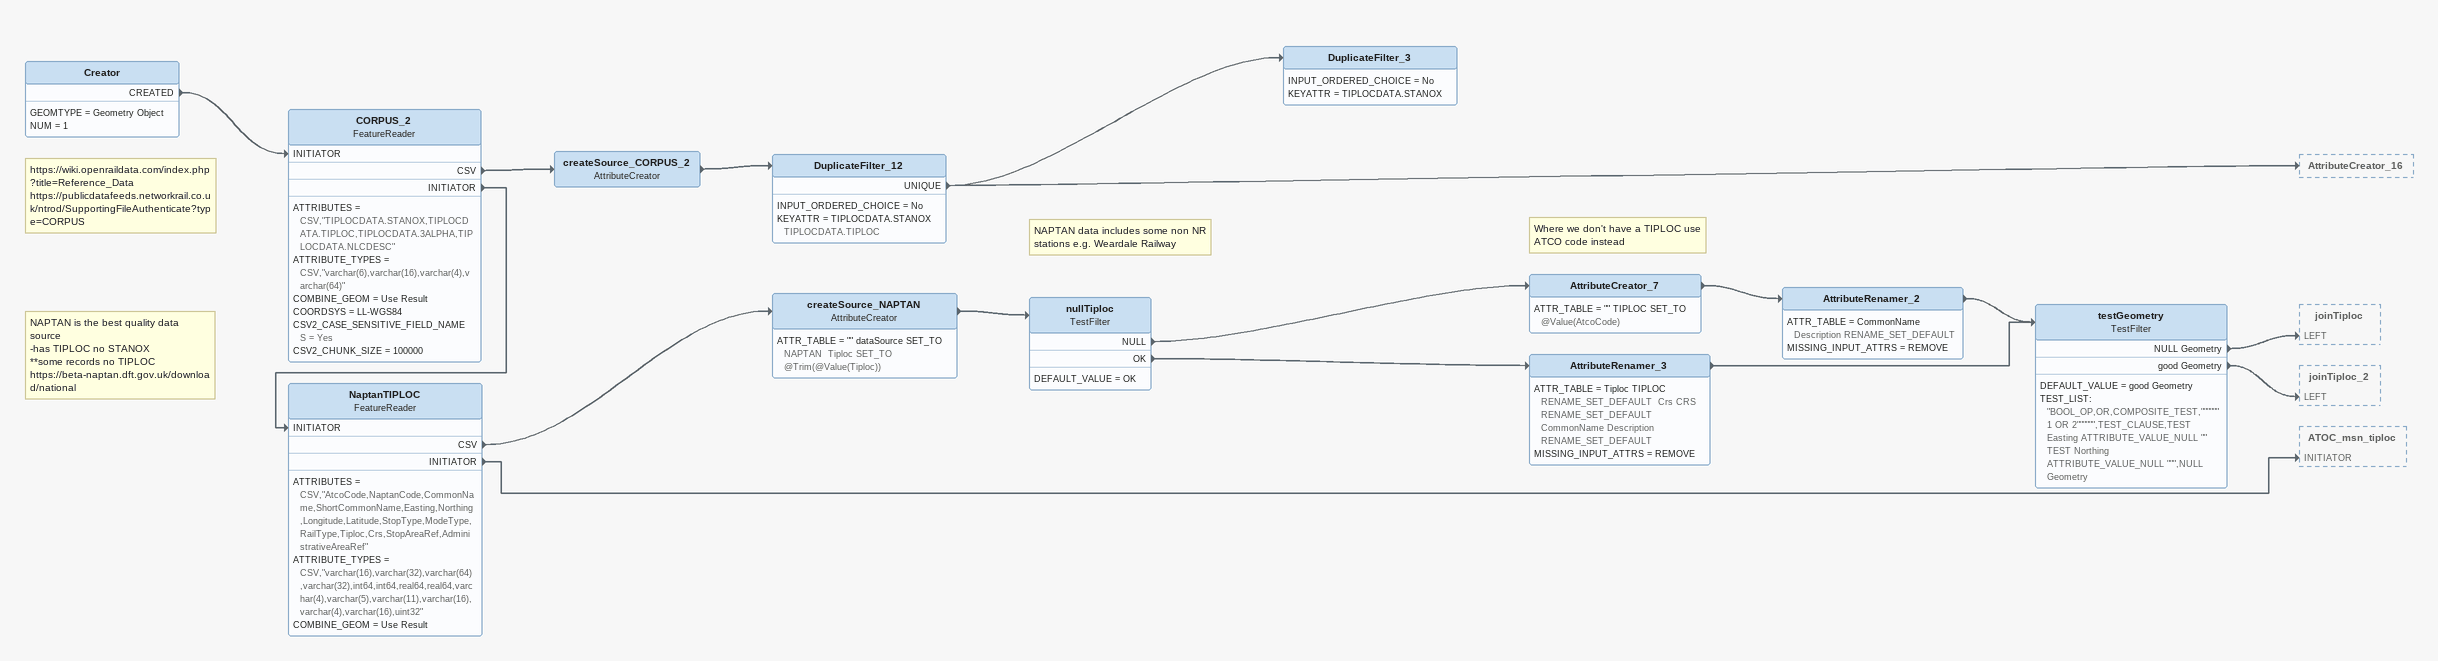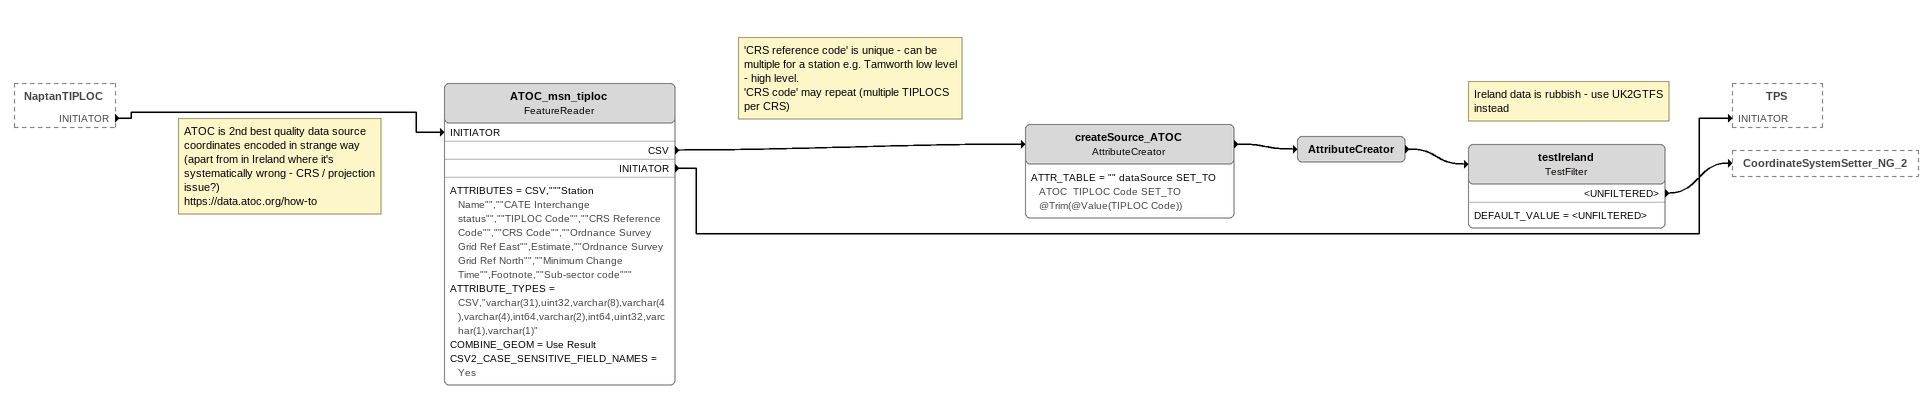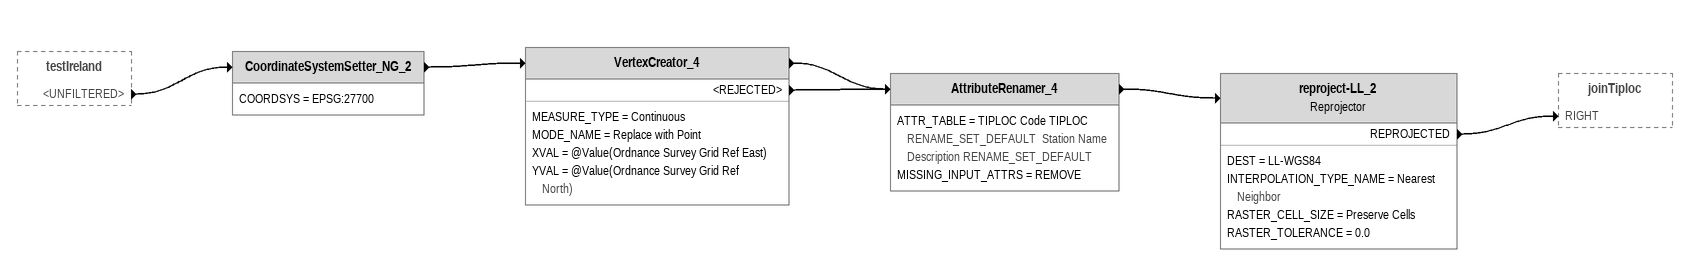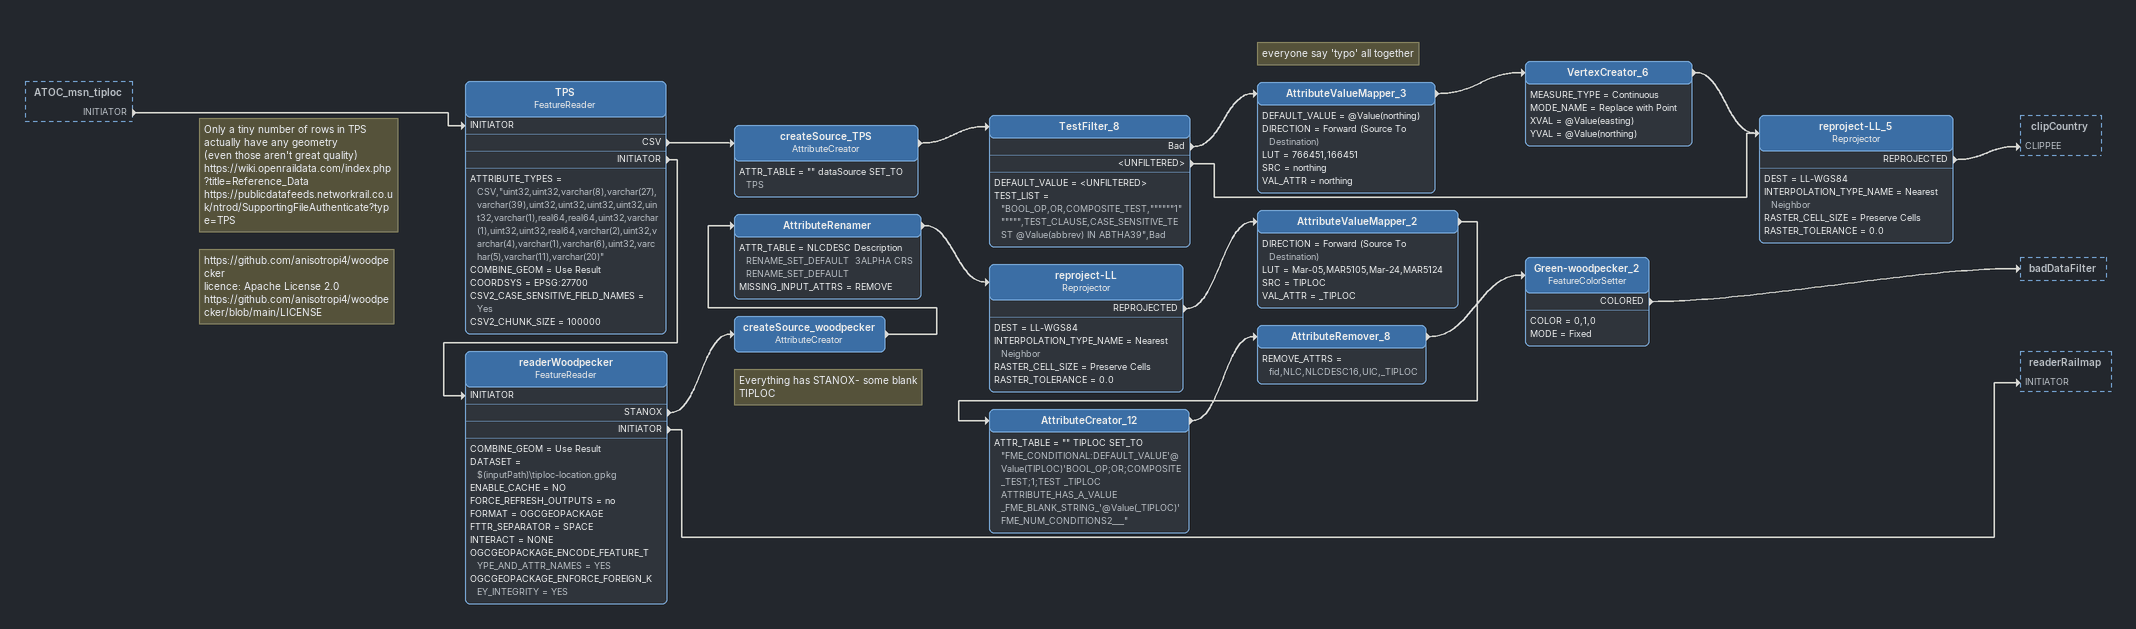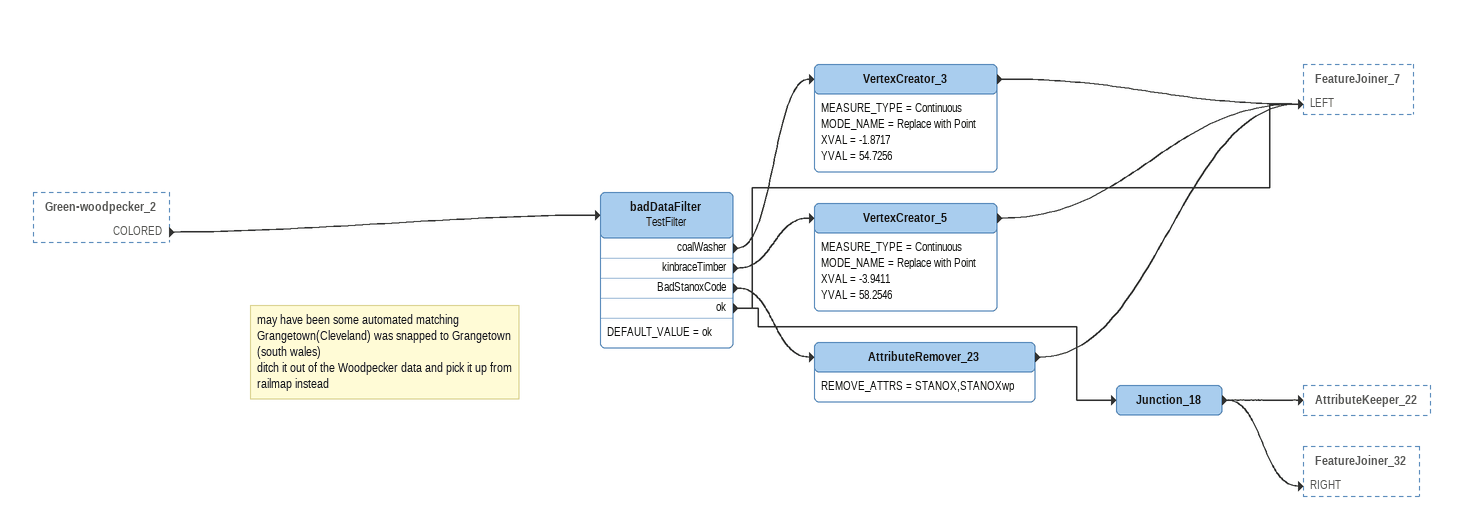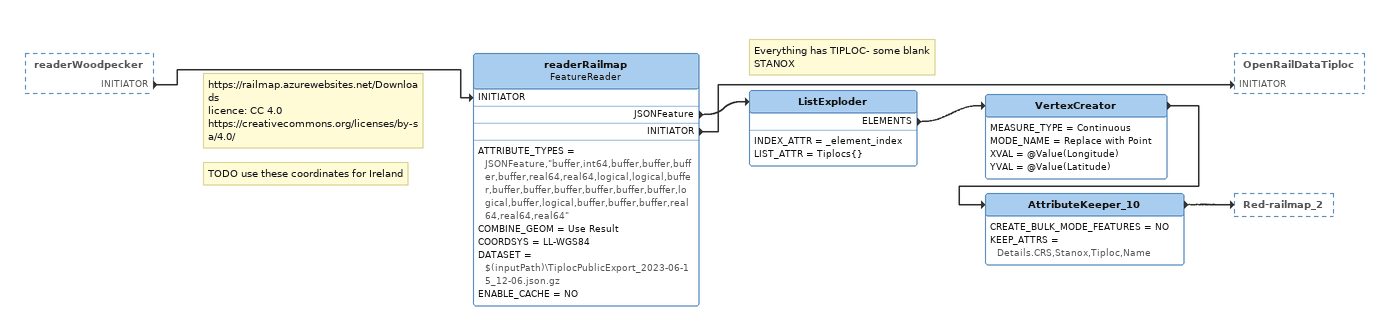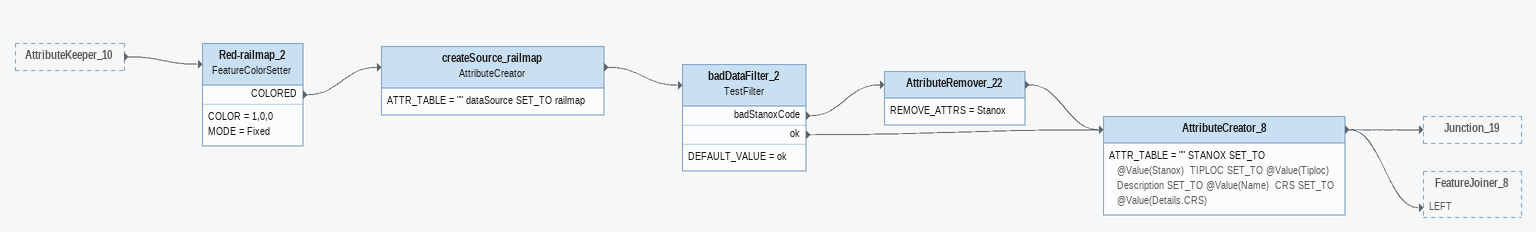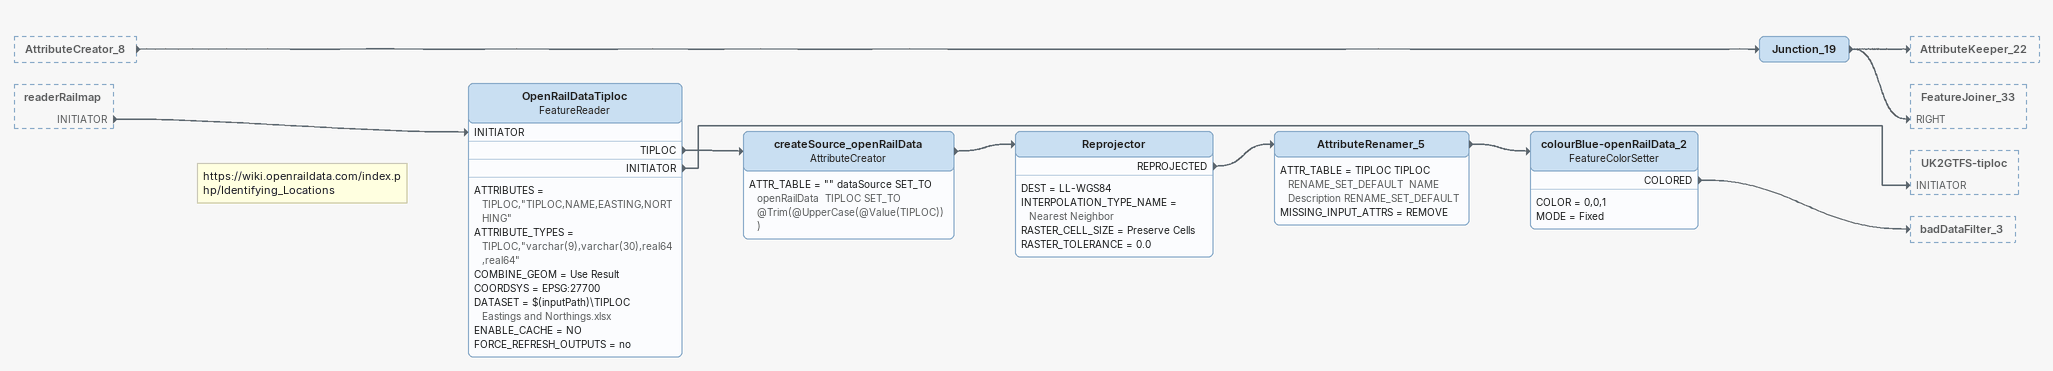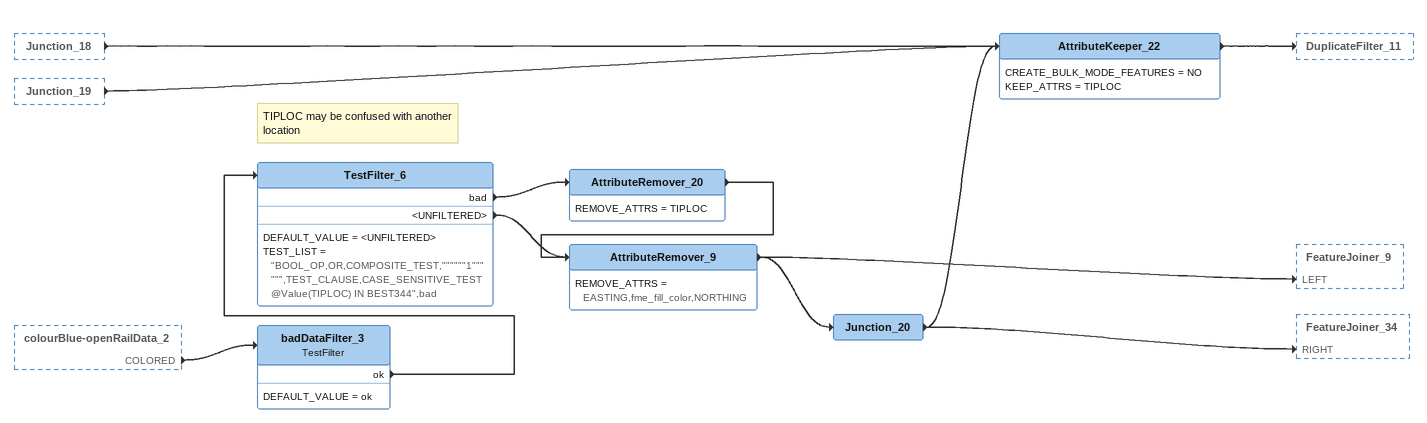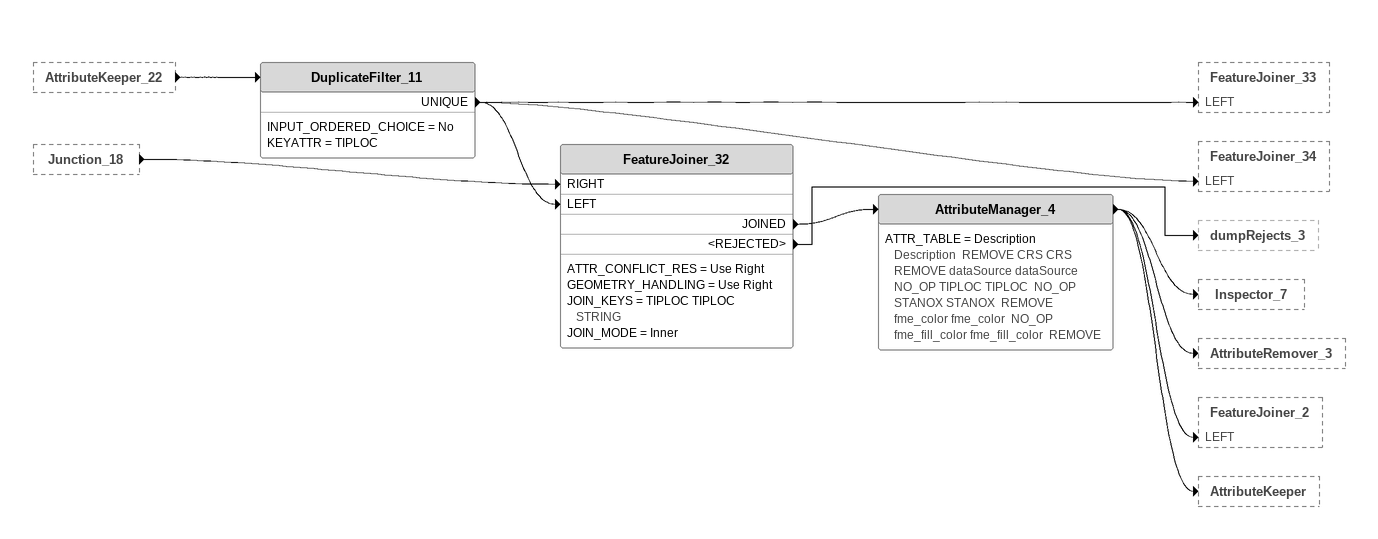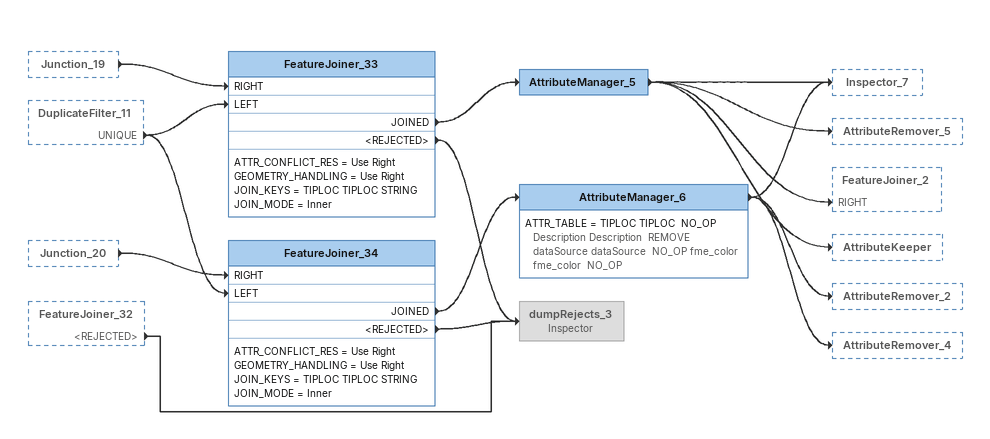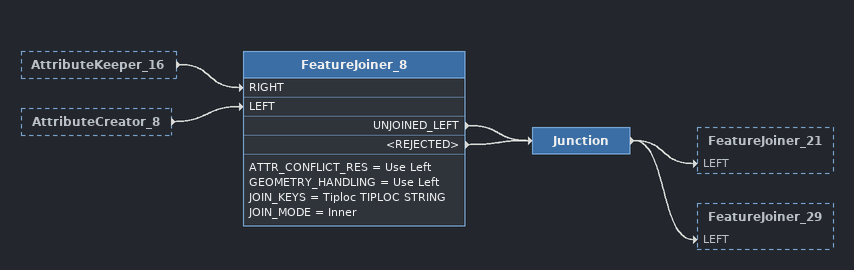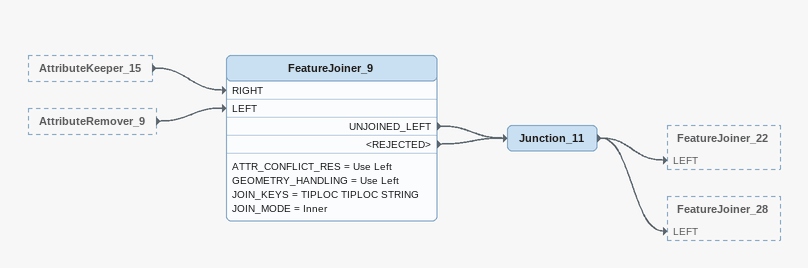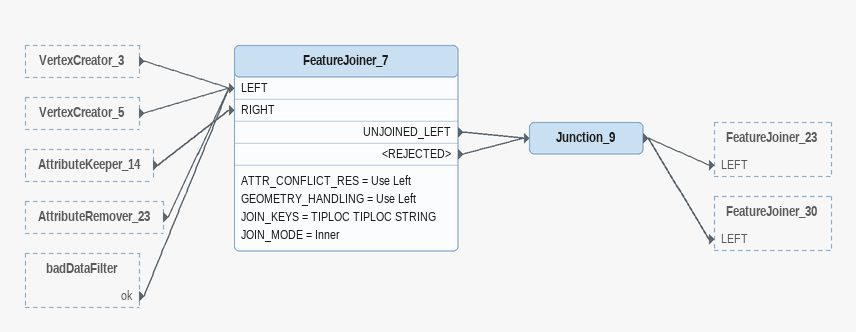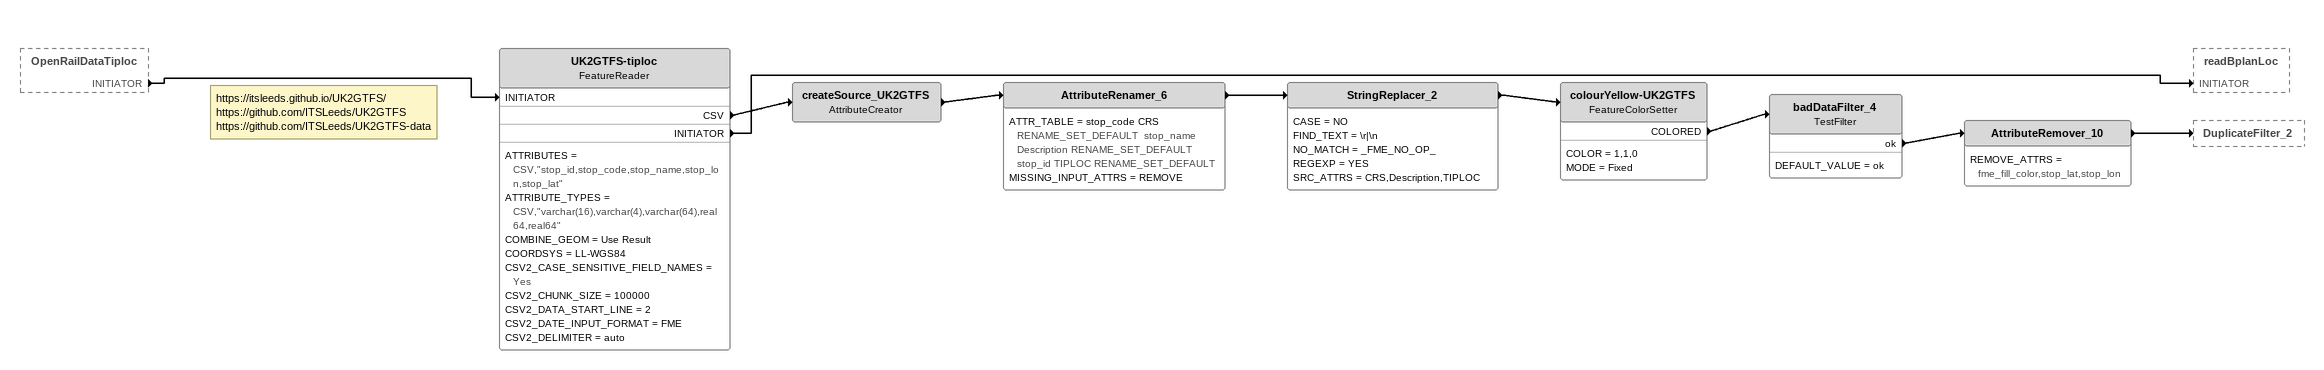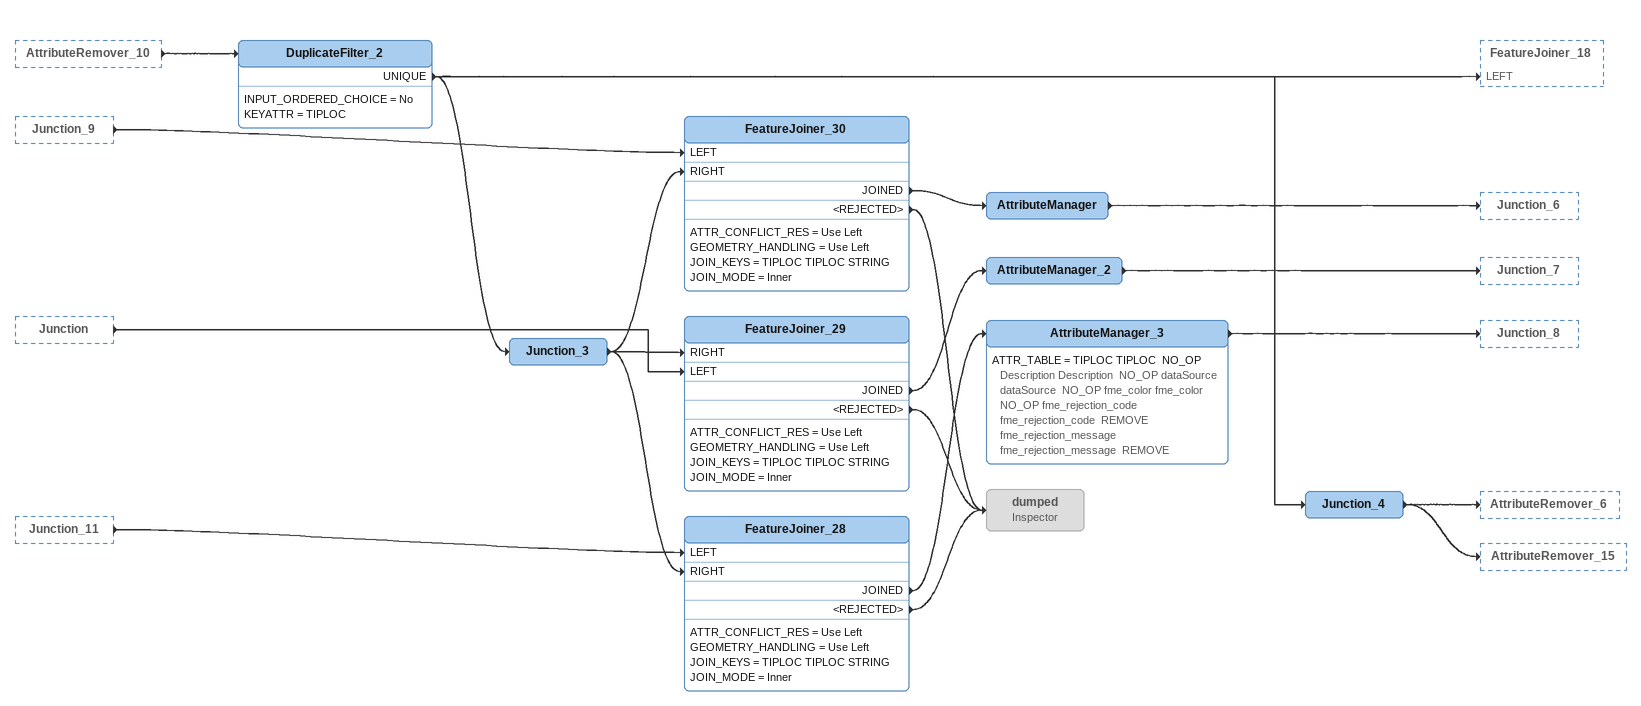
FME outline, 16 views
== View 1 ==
Creator
    GEOMTYPE = Geometry Object
    NUM = 1
    CREATED -> CORPUS_2 [INITIATOR]
Note: https://wiki.openraildata.com/index.php?title=Reference_Data / https://publicdatafeeds.networkrail.co.uk/ntrod/SupportingFileAuthenticate?type=CORPUS
CORPUS_2: FeatureReader
    ATTRIBUTES = CSV,"TIPLOCDATA.STANOX,TIPLOCDATA.TIPLOC,TIPLOCDATA.3ALPHA,TIPLOCDATA.NLCDESC"
    ATTRIBUTE_TYPES = CSV,"varchar(6),varchar(16),varchar(4),varchar(64)"
    COMBINE_GEOM = Use Result
    COORDSYS = LL-WGS84
    CSV2_CASE_SENSITIVE_FIELD_NAMES = Yes
    CSV2_CHUNK_SIZE = 100000
    CSV -> createSource_CORPUS_2
    INITIATOR -> NaptanTIPLOC [INITIATOR]
createSource_CORPUS_2: AttributeCreator
    -> DuplicateFilter_12
DuplicateFilter_12
    INPUT_ORDERED_CHOICE = No
    KEYATTR = TIPLOCDATA.STANOX TIPLOCDATA.TIPLOC
    UNIQUE -> AttributeCreator_16
    UNIQUE -> DuplicateFilter_3
DuplicateFilter_3
    INPUT_ORDERED_CHOICE = No
    KEYATTR = TIPLOCDATA.STANOX
Note: NAPTAN is the best quality data source / -has TIPLOC no STANOX / **some records no TIPLOC / https://beta-naptan.dft.gov.uk/download/national
NaptanTIPLOC: FeatureReader
    ATTRIBUTES = CSV,"AtcoCode,NaptanCode,CommonName,ShortCommonName,Easting,Northing,Longitude,Latitude,StopType,ModeType,RailType,Tiploc,Crs,StopAreaRef,AdministrativeAreaRef"
    ATTRIBUTE_TYPES = CSV,"varchar(16),varchar(32),varchar(64),varchar(32),int64,int64,real64,real64,varchar(4),varchar(5),varchar(11),varchar(16),varchar(4),varchar(16),uint32"
    COMBINE_GEOM = Use Result
    CSV -> createSource_NAPTAN
    INITIATOR -> ATOC_msn_tiploc [INITIATOR]
createSource_NAPTAN: AttributeCreator
    ATTR_TABLE = "" dataSource SET_TO NAPTAN  Tiploc SET_TO @Trim(@Value(Tiploc))
    -> nullTiploc
nullTiploc: TestFilter
    DEFAULT_VALUE = OK
    NULL -> AttributeCreator_7
    OK -> AttributeRenamer_3
Note: NAPTAN data includes some non NR stations e.g. Weardale Railway
Note: Where we don't have a TIPLOC use ATCO code instead
AttributeCreator_7
    ATTR_TABLE = "" TIPLOC SET_TO @Value(AtcoCode)
    -> AttributeRenamer_2
AttributeRenamer_2
    ATTR_TABLE = CommonName Description RENAME_SET_DEFAULT
    MISSING_INPUT_ATTRS = REMOVE
    -> testGeometry
AttributeRenamer_3
    ATTR_TABLE = Tiploc TIPLOC RENAME_SET_DEFAULT  Crs CRS RENAME_SET_DEFAULT  CommonName Description RENAME_SET_DEFAULT
    MISSING_INPUT_ATTRS = REMOVE
    -> testGeometry
testGeometry: TestFilter
    DEFAULT_VALUE = good Geometry
    TEST_LIST:
      "BOOL_OP,OR,COMPOSITE_TEST,""""""1 OR 2"""""",TEST_CLAUSE,TEST Easting ATTRIBUTE_VALUE_NULL ""
      TEST Northing ATTRIBUTE_VALUE_NULL """,NULL Geometry
    NULL Geometry -> joinTiploc [LEFT]
    good Geometry -> joinTiploc_2 [LEFT]

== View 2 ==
NaptanTIPLOC [outside]
    INITIATOR -> ATOC_msn_tiploc [INITIATOR]
Note: ATOC is 2nd best quality data source / coordinates encoded in strange way / (apart from in Ireland where it's systematically wrong - CRS / projection issue?) / https://data.atoc.org/how-to
Note: 'CRS reference code' is unique - can be multiple for a station e.g. Tamworth low level - high level. / 'CRS code' may repeat (multiple TIPLOCS per CRS)
ATOC_msn_tiploc: FeatureReader
    ATTRIBUTES = CSV,"""Station Name"",""CATE Interchange status"",""TIPLOC Code"",""CRS Reference Code"",""CRS Code"",""Ordnance Survey Grid Ref East"",Estimate,""Ordnance Survey Grid Ref North"",""Minimum Change Time"",Footnote,""Sub-sector code"""
    ATTRIBUTE_TYPES = CSV,"varchar(31),uint32,varchar(8),varchar(4),varchar(4),int64,varchar(2),int64,uint32,varchar(1),varchar(1)"
    COMBINE_GEOM = Use Result
    CSV2_CASE_SENSITIVE_FIELD_NAMES = Yes
    CSV -> createSource_ATOC
    INITIATOR -> TPS [INITIATOR]
createSource_ATOC: AttributeCreator
    ATTR_TABLE = "" dataSource SET_TO ATOC  TIPLOC Code SET_TO @Trim(@Value(TIPLOC Code))
    -> AttributeCreator
AttributeCreator
    -> testIreland
Note: Ireland data is rubbish - use UK2GTFS instead
testIreland: TestFilter
    DEFAULT_VALUE = <UNFILTERED>
    <UNFILTERED> -> CoordinateSystemSetter_NG_2

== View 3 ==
testIreland [outside]
    <UNFILTERED> -> CoordinateSystemSetter_NG_2
CoordinateSystemSetter_NG_2
    COORDSYS = EPSG:27700
    -> VertexCreator_4
VertexCreator_4
    MEASURE_TYPE = Continuous
    MODE_NAME = Replace with Point
    XVAL = @Value(Ordnance Survey Grid Ref East)
    YVAL = @Value(Ordnance Survey Grid Ref North)
    -> AttributeRenamer_4
    <REJECTED> -> AttributeRenamer_4
AttributeRenamer_4
    ATTR_TABLE = TIPLOC Code TIPLOC RENAME_SET_DEFAULT  Station Name Description RENAME_SET_DEFAULT
    MISSING_INPUT_ATTRS = REMOVE
    -> reproject-LL_2
reproject-LL_2: Reprojector
    DEST = LL-WGS84
    INTERPOLATION_TYPE_NAME = Nearest Neighbor
    RASTER_CELL_SIZE = Preserve Cells
    RASTER_TOLERANCE = 0.0
    REPROJECTED -> joinTiploc [RIGHT]

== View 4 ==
ATOC_msn_tiploc [outside]
    INITIATOR -> TPS [INITIATOR]
Note: Only a tiny number of rows in TPS actually have any geometry / (even those aren't great quality) / https://wiki.openraildata.com/index.php?title=Reference_Data / https://publicdatafeeds.networkrail.co.uk/ntrod/SupportingFileAuthenticate?type=TPS
TPS: FeatureReader
    ATTRIBUTE_TYPES = CSV,"uint32,uint32,varchar(8),varchar(27),varchar(39),uint32,uint32,uint32,uint32,uint32,varchar(1),real64,real64,uint32,varchar(1),uint32,uint32,real64,varchar(2),uint32,varchar(4),varchar(1),varchar(6),uint32,varchar(5),varchar(11),varchar(20)"
    COMBINE_GEOM = Use Result
    COORDSYS = EPSG:27700
    CSV2_CASE_SENSITIVE_FIELD_NAMES = Yes
    CSV2_CHUNK_SIZE = 100000
    CSV -> createSource_TPS
    INITIATOR -> readerWoodpecker [INITIATOR]
createSource_TPS: AttributeCreator
    ATTR_TABLE = "" dataSource SET_TO TPS
    -> TestFilter_8
TestFilter_8
    DEFAULT_VALUE = <UNFILTERED>
    TEST_LIST = "BOOL_OP,OR,COMPOSITE_TEST,""""""1"""""",TEST_CLAUSE,CASE_SENSITIVE_TEST @Value(abbrev) IN ABTHA39",Bad
    Bad -> AttributeValueMapper_3
    <UNFILTERED> -> reproject-LL_5
Note: everyone say 'typo' all together
AttributeValueMapper_3
    DEFAULT_VALUE = @Value(northing)
    DIRECTION = Forward (Source To Destination)
    LUT = 766451,166451
    SRC = northing
    VAL_ATTR = northing
    -> VertexCreator_6
VertexCreator_6
    MEASURE_TYPE = Continuous
    MODE_NAME = Replace with Point
    XVAL = @Value(easting)
    YVAL = @Value(northing)
    -> reproject-LL_5
reproject-LL_5: Reprojector
    DEST = LL-WGS84
    INTERPOLATION_TYPE_NAME = Nearest Neighbor
    RASTER_CELL_SIZE = Preserve Cells
    RASTER_TOLERANCE = 0.0
    REPROJECTED -> clipCountry [CLIPPEE]
Note: https://github.com/anisotropi4/woodpecker / licence: Apache License 2.0 / https://github.com/anisotropi4/woodpecker/blob/main/LICENSE
Note: Everything has STANOX- some blank TIPLOC
readerWoodpecker: FeatureReader
    COMBINE_GEOM = Use Result
    DATASET = $(inputPath)\tiploc-location.gpkg
    ENABLE_CACHE = NO
    FORCE_REFRESH_OUTPUTS = no
    FORMAT = OGCGEOPACKAGE
    FTTR_SEPARATOR = SPACE
    INTERACT = NONE
    OGCGEOPACKAGE_ENCODE_FEATURE_TYPE_AND_ATTR_NAMES = YES
    OGCGEOPACKAGE_ENFORCE_FOREIGN_KEY_INTEGRITY = YES
    STANOX -> createSource_woodpecker
    INITIATOR -> readerRailmap [INITIATOR]
createSource_woodpecker: AttributeCreator
    -> AttributeRenamer
AttributeRenamer
    ATTR_TABLE = NLCDESC Description RENAME_SET_DEFAULT  3ALPHA CRS RENAME_SET_DEFAULT
    MISSING_INPUT_ATTRS = REMOVE
    -> reproject-LL
reproject-LL: Reprojector
    DEST = LL-WGS84
    INTERPOLATION_TYPE_NAME = Nearest Neighbor
    RASTER_CELL_SIZE = Preserve Cells
    RASTER_TOLERANCE = 0.0
    REPROJECTED -> AttributeValueMapper_2
AttributeValueMapper_2
    DIRECTION = Forward (Source To Destination)
    LUT = Mar-05,MAR5105,Mar-24,MAR5124
    SRC = TIPLOC
    VAL_ATTR = _TIPLOC
    -> AttributeCreator_12
AttributeCreator_12
    ATTR_TABLE = "" TIPLOC SET_TO "FME_CONDITIONAL:DEFAULT_VALUE'@Value(TIPLOC)'BOOL_OP;OR;COMPOSITE_TEST;1;TEST _TIPLOC ATTRIBUTE_HAS_A_VALUE _FME_BLANK_STRING_'@Value(_TIPLOC)'FME_NUM_CONDITIONS2___"
    -> AttributeRemover_8
AttributeRemover_8
    REMOVE_ATTRS = fid,NLC,NLCDESC16,UIC,_TIPLOC
    -> Green-woodpecker_2
Green-woodpecker_2: FeatureColorSetter
    COLOR = 0,1,0
    MODE = Fixed
    COLORED -> badDataFilter

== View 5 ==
Green-woodpecker_2 [outside]
    COLORED -> badDataFilter
Note: may have been some automated matching Grangetown(Cleveland) was snapped to Grangetown (south wales) / ditch it out of the Woodpecker data and pick it up from railmap instead
badDataFilter: TestFilter
    DEFAULT_VALUE = ok
    coalWasher -> VertexCreator_3
    kinbraceTimber -> VertexCreator_5
    BadStanoxCode -> AttributeRemover_23
    ok -> FeatureJoiner_7 [LEFT]
    ok -> Junction_18
VertexCreator_3
    MEASURE_TYPE = Continuous
    MODE_NAME = Replace with Point
    XVAL = -1.8717
    YVAL = 54.7256
    -> FeatureJoiner_7 [LEFT]
VertexCreator_5
    MEASURE_TYPE = Continuous
    MODE_NAME = Replace with Point
    XVAL = -3.9411
    YVAL = 58.2546
    -> FeatureJoiner_7 [LEFT]
AttributeRemover_23
    REMOVE_ATTRS = STANOX,STANOXwp
    -> FeatureJoiner_7 [LEFT]
Junction_18
    -> AttributeKeeper_22
    -> FeatureJoiner_32 [RIGHT]

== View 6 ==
readerWoodpecker [outside]
    INITIATOR -> readerRailmap [INITIATOR]
Note: https://railmap.azurewebsites.net/Downloads / licence: CC 4.0 / https://creativecommons.org/licenses/by-sa/4.0/
Note: TODO use these coordinates for Ireland
Note: Everything has TIPLOC- some blank STANOX
readerRailmap: FeatureReader
    ATTRIBUTE_TYPES = JSONFeature,"buffer,int64,buffer,buffer,buffer,buffer,real64,real64,logical,logical,buffer,buffer,buffer,buffer,buffer,buffer,buffer,logical,buffer,logical,buffer,buffer,buffer,real64,real64,real64"
    COMBINE_GEOM = Use Result
    COORDSYS = LL-WGS84
    DATASET = $(inputPath)\TiplocPublicExport_2023-06-15_12-06.json.gz
    ENABLE_CACHE = NO
    JSONFeature -> ListExploder
    INITIATOR -> OpenRailDataTiploc [INITIATOR]
ListExploder
    INDEX_ATTR = _element_index
    LIST_ATTR = Tiplocs{}
    ELEMENTS -> VertexCreator
VertexCreator
    MEASURE_TYPE = Continuous
    MODE_NAME = Replace with Point
    XVAL = @Value(Longitude)
    YVAL = @Value(Latitude)
    -> AttributeKeeper_10
AttributeKeeper_10
    CREATE_BULK_MODE_FEATURES = NO
    KEEP_ATTRS = Details.CRS,Stanox,Tiploc,Name
    -> Red-railmap_2

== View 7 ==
AttributeKeeper_10 [outside]
    -> Red-railmap_2
Red-railmap_2: FeatureColorSetter
    COLOR = 1,0,0
    MODE = Fixed
    COLORED -> createSource_railmap
createSource_railmap: AttributeCreator
    ATTR_TABLE = "" dataSource SET_TO railmap
    -> badDataFilter_2
badDataFilter_2: TestFilter
    DEFAULT_VALUE = ok
    badStanoxCode -> AttributeRemover_22
    ok -> AttributeCreator_8
AttributeRemover_22
    REMOVE_ATTRS = Stanox
    -> AttributeCreator_8
AttributeCreator_8
    ATTR_TABLE = "" STANOX SET_TO @Value(Stanox)  TIPLOC SET_TO @Value(Tiploc)  Description SET_TO @Value(Name)  CRS SET_TO @Value(Details.CRS)
    -> Junction_19
    -> FeatureJoiner_8 [LEFT]

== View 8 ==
AttributeCreator_8 [outside]
    -> Junction_19
readerRailmap [outside]
    INITIATOR -> OpenRailDataTiploc [INITIATOR]
Junction_19
    -> AttributeKeeper_22
    -> FeatureJoiner_33 [RIGHT]
Note: https://wiki.openraildata.com/index.php/Identifying_Locations
OpenRailDataTiploc: FeatureReader
    ATTRIBUTES = TIPLOC,"TIPLOC,NAME,EASTING,NORTHING"
    ATTRIBUTE_TYPES = TIPLOC,"varchar(9),varchar(30),real64,real64"
    COMBINE_GEOM = Use Result
    COORDSYS = EPSG:27700
    DATASET = $(inputPath)\TIPLOC Eastings and Northings.xlsx
    ENABLE_CACHE = NO
    FORCE_REFRESH_OUTPUTS = no
    TIPLOC -> createSource_openRailData
    INITIATOR -> UK2GTFS-tiploc [INITIATOR]
createSource_openRailData: AttributeCreator
    ATTR_TABLE = "" dataSource SET_TO openRailData  TIPLOC SET_TO @Trim(@UpperCase(@Value(TIPLOC)))
    -> Reprojector
Reprojector
    DEST = LL-WGS84
    INTERPOLATION_TYPE_NAME = Nearest Neighbor
    RASTER_CELL_SIZE = Preserve Cells
    RASTER_TOLERANCE = 0.0
    REPROJECTED -> AttributeRenamer_5
AttributeRenamer_5
    ATTR_TABLE = TIPLOC TIPLOC RENAME_SET_DEFAULT  NAME Description RENAME_SET_DEFAULT
    MISSING_INPUT_ATTRS = REMOVE
    -> colourBlue-openRailData_2
colourBlue-openRailData_2: FeatureColorSetter
    COLOR = 0,0,1
    MODE = Fixed
    COLORED -> badDataFilter_3

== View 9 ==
Junction_18 [outside]
    -> AttributeKeeper_22
Junction_19 [outside]
    -> AttributeKeeper_22
colourBlue-openRailData_2 [outside]
    COLORED -> badDataFilter_3
badDataFilter_3: TestFilter
    DEFAULT_VALUE = ok
    ok -> TestFilter_6
Note: TIPLOC may be confused with another location
TestFilter_6
    DEFAULT_VALUE = <UNFILTERED>
    TEST_LIST = "BOOL_OP,OR,COMPOSITE_TEST,""""""1"""""",TEST_CLAUSE,CASE_SENSITIVE_TEST @Value(TIPLOC) IN BEST344",bad
    bad -> AttributeRemover_20
    <UNFILTERED> -> AttributeRemover_9
AttributeRemover_20
    REMOVE_ATTRS = TIPLOC
    -> AttributeRemover_9
AttributeRemover_9
    REMOVE_ATTRS = EASTING,fme_fill_color,NORTHING
    -> Junction_20
    -> FeatureJoiner_9 [LEFT]
Junction_20
    -> AttributeKeeper_22
    -> FeatureJoiner_34 [RIGHT]
AttributeKeeper_22
    CREATE_BULK_MODE_FEATURES = NO
    KEEP_ATTRS = TIPLOC
    -> DuplicateFilter_11

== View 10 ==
AttributeKeeper_22 [outside]
    -> DuplicateFilter_11
Junction_18 [outside]
    -> FeatureJoiner_32 [RIGHT]
DuplicateFilter_11
    INPUT_ORDERED_CHOICE = No
    KEYATTR = TIPLOC
    UNIQUE -> FeatureJoiner_32 [LEFT]
    UNIQUE -> FeatureJoiner_33 [LEFT]
    UNIQUE -> FeatureJoiner_34 [LEFT]
FeatureJoiner_32
    ATTR_CONFLICT_RES = Use Right
    GEOMETRY_HANDLING = Use Right
    JOIN_KEYS = TIPLOC TIPLOC STRING
    JOIN_MODE = Inner
    JOINED -> AttributeManager_4
    <REJECTED> -> dumpRejects_3
AttributeManager_4
    ATTR_TABLE = Description Description  REMOVE CRS CRS  REMOVE dataSource dataSource  NO_OP TIPLOC TIPLOC  NO_OP STANOX STANOX  REMOVE fme_color fme_color  NO_OP fme_fill_color fme_fill_color  REMOVE
    -> Inspector_7
    -> AttributeRemover_3
    -> FeatureJoiner_2 [LEFT]
    -> AttributeKeeper

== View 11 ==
Junction_19 [outside]
    -> FeatureJoiner_33 [RIGHT]
DuplicateFilter_11 [outside]
    UNIQUE -> FeatureJoiner_33 [LEFT]
    UNIQUE -> FeatureJoiner_34 [LEFT]
Junction_20 [outside]
    -> FeatureJoiner_34 [RIGHT]
FeatureJoiner_32 [outside]
    <REJECTED> -> dumpRejects_3
FeatureJoiner_33
    ATTR_CONFLICT_RES = Use Right
    GEOMETRY_HANDLING = Use Right
    JOIN_KEYS = TIPLOC TIPLOC STRING
    JOIN_MODE = Inner
    JOINED -> AttributeManager_5
    <REJECTED> -> dumpRejects_3
AttributeManager_5
    -> AttributeRemover_5
    -> Inspector_7
    -> FeatureJoiner_2 [RIGHT]
    -> AttributeKeeper
FeatureJoiner_34
    ATTR_CONFLICT_RES = Use Right
    GEOMETRY_HANDLING = Use Right
    JOIN_KEYS = TIPLOC TIPLOC STRING
    JOIN_MODE = Inner
    JOINED -> AttributeManager_6
    <REJECTED> -> dumpRejects_3
AttributeManager_6
    ATTR_TABLE = TIPLOC TIPLOC  NO_OP Description Description  REMOVE dataSource dataSource  NO_OP fme_color fme_color  NO_OP
    -> Inspector_7
    -> AttributeRemover_2
    -> AttributeRemover_4
dumpRejects_3: Inspector [off]

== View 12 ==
AttributeKeeper_16 [outside]
    -> FeatureJoiner_8 [RIGHT]
AttributeCreator_8 [outside]
    -> FeatureJoiner_8 [LEFT]
FeatureJoiner_8
    ATTR_CONFLICT_RES = Use Left
    GEOMETRY_HANDLING = Use Left
    JOIN_KEYS = Tiploc TIPLOC STRING
    JOIN_MODE = Inner
    UNJOINED_LEFT -> Junction
    <REJECTED> -> Junction
Junction
    -> FeatureJoiner_21 [LEFT]
    -> FeatureJoiner_29 [LEFT]

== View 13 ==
AttributeKeeper_15 [outside]
    -> FeatureJoiner_9 [RIGHT]
AttributeRemover_9 [outside]
    -> FeatureJoiner_9 [LEFT]
FeatureJoiner_9
    ATTR_CONFLICT_RES = Use Left
    GEOMETRY_HANDLING = Use Left
    JOIN_KEYS = TIPLOC TIPLOC STRING
    JOIN_MODE = Inner
    UNJOINED_LEFT -> Junction_11
    <REJECTED> -> Junction_11
Junction_11
    -> FeatureJoiner_22 [LEFT]
    -> FeatureJoiner_28 [LEFT]

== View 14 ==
VertexCreator_3 [outside]
    -> FeatureJoiner_7 [LEFT]
VertexCreator_5 [outside]
    -> FeatureJoiner_7 [LEFT]
AttributeKeeper_14 [outside]
    -> FeatureJoiner_7 [RIGHT]
AttributeRemover_23 [outside]
    -> FeatureJoiner_7 [LEFT]
badDataFilter [outside]
    ok -> FeatureJoiner_7 [LEFT]
FeatureJoiner_7
    ATTR_CONFLICT_RES = Use Left
    GEOMETRY_HANDLING = Use Left
    JOIN_KEYS = TIPLOC TIPLOC STRING
    JOIN_MODE = Inner
    UNJOINED_LEFT -> Junction_9
    <REJECTED> -> Junction_9
Junction_9
    -> FeatureJoiner_23 [LEFT]
    -> FeatureJoiner_30 [LEFT]

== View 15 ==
OpenRailDataTiploc [outside]
    INITIATOR -> UK2GTFS-tiploc [INITIATOR]
Note: https://itsleeds.github.io/UK2GTFS/ / https://github.com/ITSLeeds/UK2GTFS / https://github.com/ITSLeeds/UK2GTFS-data
UK2GTFS-tiploc: FeatureReader
    ATTRIBUTES = CSV,"stop_id,stop_code,stop_name,stop_lon,stop_lat"
    ATTRIBUTE_TYPES = CSV,"varchar(16),varchar(4),varchar(64),real64,real64"
    COMBINE_GEOM = Use Result
    COORDSYS = LL-WGS84
    CSV2_CASE_SENSITIVE_FIELD_NAMES = Yes
    CSV2_CHUNK_SIZE = 100000
    CSV2_DATA_START_LINE = 2
    CSV2_DATE_INPUT_FORMAT = FME
    CSV2_DELIMITER = auto
    CSV -> createSource_UK2GTFS
    INITIATOR -> readBplanLoc [INITIATOR]
createSource_UK2GTFS: AttributeCreator
    -> AttributeRenamer_6
AttributeRenamer_6
    ATTR_TABLE = stop_code CRS RENAME_SET_DEFAULT  stop_name Description RENAME_SET_DEFAULT  stop_id TIPLOC RENAME_SET_DEFAULT
    MISSING_INPUT_ATTRS = REMOVE
    -> StringReplacer_2
StringReplacer_2
    CASE = NO
    FIND_TEXT = \r|\n
    NO_MATCH = _FME_NO_OP_
    REGEXP = YES
    SRC_ATTRS = CRS,Description,TIPLOC
    -> colourYellow-UK2GTFS
colourYellow-UK2GTFS: FeatureColorSetter
    COLOR = 1,1,0
    MODE = Fixed
    COLORED -> badDataFilter_4
badDataFilter_4: TestFilter
    DEFAULT_VALUE = ok
    ok -> AttributeRemover_10
AttributeRemover_10
    REMOVE_ATTRS = fme_fill_color,stop_lat,stop_lon
    -> DuplicateFilter_2

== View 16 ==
AttributeRemover_10 [outside]
    -> DuplicateFilter_2
Junction_9 [outside]
    -> FeatureJoiner_30 [LEFT]
Junction [outside]
    -> FeatureJoiner_29 [LEFT]
Junction_11 [outside]
    -> FeatureJoiner_28 [LEFT]
DuplicateFilter_2
    INPUT_ORDERED_CHOICE = No
    KEYATTR = TIPLOC
    UNIQUE -> Junction_4
    UNIQUE -> FeatureJoiner_18 [LEFT]
    UNIQUE -> Junction_3
Junction_3
    -> FeatureJoiner_28 [RIGHT]
    -> FeatureJoiner_29 [RIGHT]
    -> FeatureJoiner_30 [RIGHT]
FeatureJoiner_30
    ATTR_CONFLICT_RES = Use Left
    GEOMETRY_HANDLING = Use Left
    JOIN_KEYS = TIPLOC TIPLOC STRING
    JOIN_MODE = Inner
    JOINED -> AttributeManager
    <REJECTED> -> dumped
AttributeManager
    -> Junction_6
FeatureJoiner_29
    ATTR_CONFLICT_RES = Use Left
    GEOMETRY_HANDLING = Use Left
    JOIN_KEYS = TIPLOC TIPLOC STRING
    JOIN_MODE = Inner
    JOINED -> AttributeManager_2
    <REJECTED> -> dumped
AttributeManager_2
    -> Junction_7
FeatureJoiner_28
    ATTR_CONFLICT_RES = Use Left
    GEOMETRY_HANDLING = Use Left
    JOIN_KEYS = TIPLOC TIPLOC STRING
    JOIN_MODE = Inner
    JOINED -> AttributeManager_3
    <REJECTED> -> dumped
AttributeManager_3
    ATTR_TABLE = TIPLOC TIPLOC  NO_OP Description Description  NO_OP dataSource dataSource  NO_OP fme_color fme_color  NO_OP fme_rejection_code fme_rejection_code  REMOVE fme_rejection_message fme_rejection_message  REMOVE
    -> Junction_8
dumped: Inspector [off]
Junction_4
    -> AttributeRemover_6
    -> AttributeRemover_15
